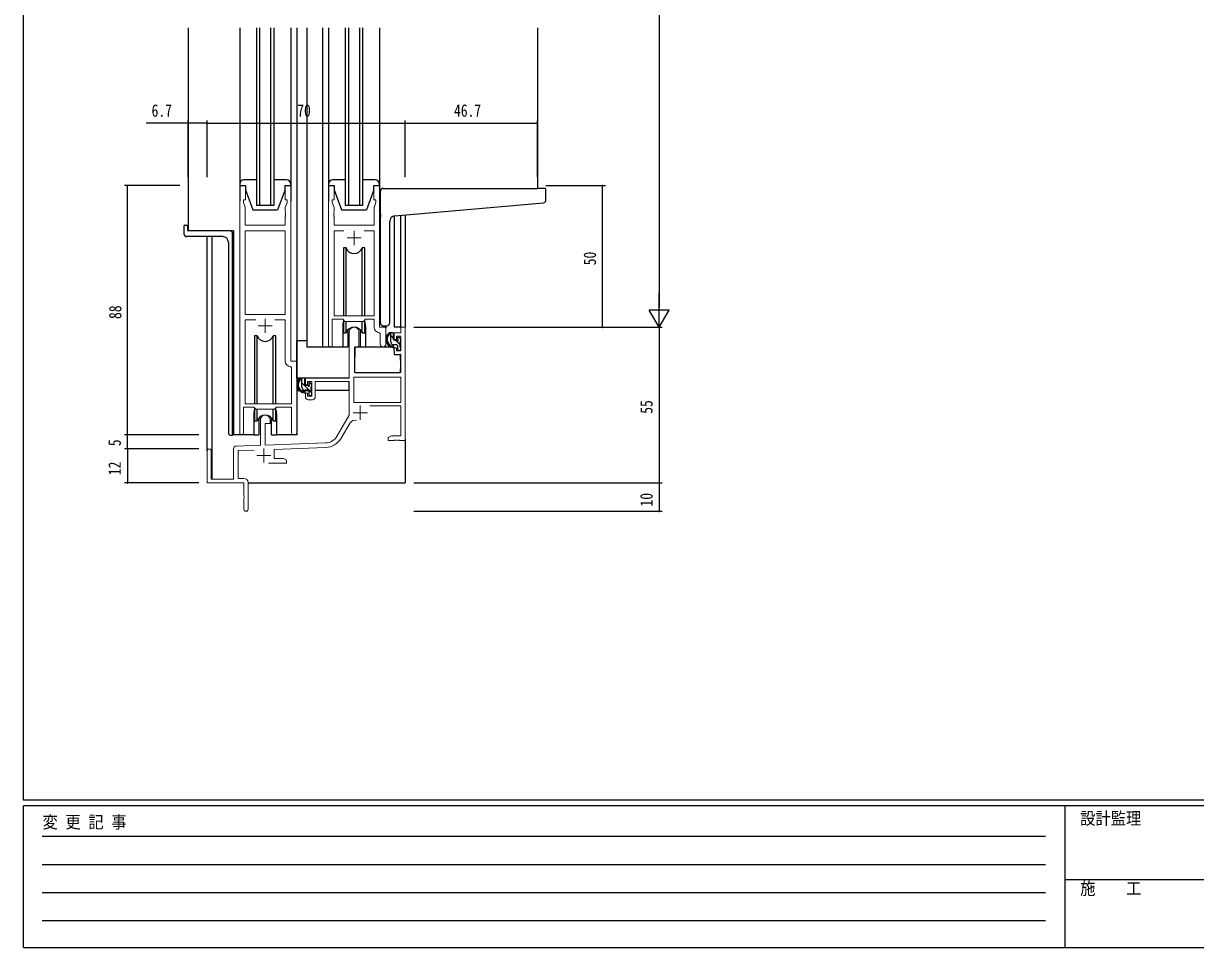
# Model space of a CAD drawing. Units: millimetres, scale not verified. Extents: x -567 to 567, y -403 to 403.
# Drawn here: x -562.7 to -148.6, y -403 to -76.7 of the extents above; entities that cross this region are included whole.
import ezdxf
from ezdxf.enums import TextEntityAlignment as Align

# ---------------------------------------------------------------- set-up
doc = ezdxf.new("R2010")
doc.units = ezdxf.units.MM
doc.header["$LTSCALE"] = 2
doc.layers.add('0-2_YKK_11', color=7, linetype='Continuous', lineweight=18)
for name, color, linetype in [('0-3_YKK_12', 2, 'Continuous'), ('0-4_YKK_13', 4, 'Continuous'), ('0-6_YKK_D', 6, 'Continuous'), ('0-7_YKK_ZWAK', 7, 'Continuous')]:
    doc.layers.add(name, color=color, linetype=linetype)
doc.styles.add('ＭＳ ゴシック', font='')
doc.styles.get('ＭＳ ゴシック').set_extended_font_data('MS Gothic')

msp = doc.modelspace()

# ---------------------------------------------------------------- linework, layer by layer
at = {"layer": '0-2_YKK_11'}
for p, q in [((-486.276, -133.967), (-486.276, -221.317)), ((-454.876, -133.967), (-454.876, -190.317)), ((-484.346, -149.897), (-484.346, -179.467)), ((-449.463, -149.897), (-452.946, -149.897)), ((-480.626, -181.397), (-484.346, -181.397)), ((-429.406, -201.597), (-445.946, -201.597)), ((-460.576, -209.567), (-462.076, -209.567)), ((-447.282, -217.718), (-450.418, -223.15)), ((-483.276, -238.837), (-483.276, -248.217))]:
    msp.add_line(p, q, dxfattribs=at)
at = {"layer": '0-2_YKK_11', "color": 2}
for p, q in [((-448.376, -152.467), (-443.376, -152.467)), ((-445.876, -149.967), (-445.876, -154.967)), ((-477.276, -180.967), (-477.276, -185.967)), ((-479.776, -183.467), (-474.776, -183.467)), ((-446.176, -214.167), (-441.176, -214.167)), ((-443.676, -211.667), (-443.676, -216.667)), ((-477.776, -226.767), (-477.776, -231.767)), ((-480.276, -229.267), (-475.276, -229.267))]:
    msp.add_line(p, q, dxfattribs=at)
at = {"layer": '0-2_YKK_11'}
for points in [[(-466.076, -221.002), (-466.076, -195.967), (-468.276, -195.967), (-468.276, -133.967), (-470.276, -133.967), (-470.276, -138.967), (-469.576, -138.967), (-469.576, -139.967), (-470.206, -141.698), (-470.206, -143.008), (-470.086, -143.192), (-470.086, -143.742), (-470.206, -143.925), (-470.206, -144.008), (-470.086, -144.192), (-470.086, -144.742), (-470.206, -144.925), (-470.206, -147.967), (-484.346, -147.967), (-484.346, -141.698), (-484.976, -139.967), (-484.976, -138.967), (-484.276, -138.967), (-484.276, -133.967), (-486.276, -133.967)], [(-434.676, -190.002), (-434.676, -183.967), (-436.876, -183.967), (-436.876, -133.967), (-438.876, -133.967), (-438.876, -138.967), (-438.176, -138.967), (-438.176, -139.967), (-438.806, -141.698), (-438.806, -147.967), (-452.946, -147.967), (-452.946, -144.925), (-453.066, -144.742), (-453.066, -144.192), (-452.946, -144.008), (-452.946, -143.925), (-453.066, -143.742), (-453.066, -143.192), (-452.946, -143.008), (-452.946, -141.698), (-453.576, -139.967), (-453.576, -138.967), (-452.876, -138.967), (-452.876, -133.967), (-454.876, -133.967)], [(-449.463, -149.897), (-452.946, -149.897), (-452.946, -179.967), (-438.806, -179.967), (-438.806, -149.897), (-442.289, -149.897)], [(-480.626, -181.397), (-484.346, -181.397), (-484.346, -210.967), (-468.006, -210.967), (-468.006, -198.195), (-468.293, -197.895)], [(-470.206, -195.897), (-470.206, -181.397), (-473.925, -181.397)], [(-453.576, -190.317), (-453.576, -181.167), (-449.876, -181.167), (-449.146, -181.897), (-442.606, -181.897), (-441.876, -181.167), (-438.806, -181.167), (-438.806, -183.897)], [(-463.076, -208.567), (-463.076, -207.267), (-462.276, -207.267), (-462.276, -208.367), (-460.776, -208.367), (-460.776, -203.167), (-462.276, -203.167), (-462.276, -204.267), (-463.076, -204.267), (-463.076, -201.967), (-447.576, -201.967), (-447.576, -185.667)], [(-444.176, -185.667), (-444.176, -190.967), (-445.776, -190.967), (-445.776, -199.967), (-429.406, -199.967), (-429.406, -193.567), (-431.676, -193.567), (-431.676, -191.267), (-430.876, -191.267), (-430.876, -192.367), (-429.406, -192.367), (-429.406, -187.167), (-430.876, -187.167), (-430.876, -188.267), (-431.676, -188.267), (-431.676, -185.967), (-429.406, -185.967), (-429.406, -183.967), (-427.776, -183.967), (-427.776, -223.967), (-429.818, -223.967), (-430.001, -223.847), (-430.551, -223.847), (-430.734, -223.967), (-430.818, -223.967), (-431.001, -223.847), (-431.551, -223.847), (-431.734, -223.967), (-433.776, -223.967), (-433.776, -222.967), (-432.685, -222.337), (-429.406, -222.337), (-429.406, -211.767), (-440.277, -211.767)], [(-436.893, -185.895), (-436.606, -186.195), (-436.606, -190.002)], [(-451.83, -222.335), (-447.576, -214.967), (-447.576, -203.167), (-459.576, -203.167), (-459.576, -208.567)], [(-484.976, -221.317), (-484.976, -212.167), (-481.276, -212.167), (-480.546, -212.897), (-474.006, -212.897), (-473.276, -212.167), (-468.006, -212.167), (-468.006, -221.002)], [(-487.511, -225.933), (-478.976, -225.635), (-478.976, -216.667)], [(-475.576, -216.667), (-475.576, -217.967), (-477.276, -217.967), (-477.276, -225.576), (-455.986, -224.832)], [(-484.776, -248.217), (-484.776, -244.425), (-484.656, -244.242), (-484.656, -243.692), (-484.776, -243.508), (-484.776, -238.967), (-497.776, -238.967), (-497.776, -227.667)], [(-496.376, -227.667), (-496.376, -237.567), (-488.476, -237.567), (-488.476, -226.932)], [(-481.209, -227.344), (-486.846, -227.541), (-486.846, -237.337), (-484.776, -237.337)], [(-455.929, -226.461), (-474.076, -227.095), (-474.076, -230.337), (-470.867, -230.337), (-469.776, -230.967), (-469.776, -231.967), (-476.126, -231.967)]]:
    msp.add_lwpolyline(points, dxfattribs=at)
for points in [[(-484.346, -149.897), (-484.346, -179.467), (-470.206, -179.467), (-470.206, -149.897)], [(-429.406, -201.597), (-445.946, -201.597), (-445.946, -210.567), (-429.406, -210.567)]]:
    msp.add_lwpolyline(points, close=True, dxfattribs=at)
for centre, radius, start, end in [((-445.876, -185.667), 1.7, 359.99999, 180.00001), ((-436.806, -183.897), 2, 180, 267.50807), ((-454.226, -190.317), 0.65, 179.99999, 0.00001), ((-435.641, -190.002), 0.965, 179.99999, 0.00001), ((-468.206, -195.897), 2, 180, 267.50807), ((-462.076, -208.567), 1, 180.00001, 269.99999), ((-460.576, -208.567), 1, 270.00001, 359.99999), ((-477.276, -216.667), 1.7, 359.99999, 180.00001), ((-445.723, -218.618), 1.8, 65.29866, 149.99999), ((-485.626, -221.317), 0.65, 179.99999, 0.00001), ((-467.041, -221.002), 0.965, 179.99999, 0.00001), ((-456.16, -219.835), 5, 271.99999, 330), ((-456.16, -219.835), 6.63, 272, 330), ((-497.076, -227.667), 0.7, 359.99999, 180.00001), ((-487.476, -226.932), 1, 91.99998, 180), ((-484.776, -238.837), 1.5, 0.00001, 89.99999), ((-484.026, -248.217), 0.75, 179.99999, 0.00001)]:
    msp.add_arc(centre, radius, start, end, dxfattribs=at)
at = {"layer": '0-3_YKK_12'}
for p, q in [((-504.476, -78.217), (-504.476, -149.967)), ((-480.276, -140.967), (-480.276, -78.217)), ((-479.276, -78.217), (-479.276, -140.967)), ((-475.276, -140.967), (-475.276, -78.217)), ((-474.276, -78.217), (-474.276, -140.967)), ((-466.076, -78.217), (-466.076, -221.967)), ((-462.575, -78.217), (-462.575, -190.967)), ((-457.076, -78.217), (-457.076, -190.967)), ((-448.876, -140.967), (-448.876, -78.217)), ((-447.876, -78.217), (-447.876, -140.967)), ((-443.876, -140.967), (-443.876, -78.217)), ((-442.876, -78.217), (-442.876, -140.967)), ((-381.076, -78.217), (-381.076, -134.97)), ((-474.276, -140.967), (-480.276, -140.967)), ((-442.876, -140.967), (-448.876, -140.967)), ((-431.676, -144.672), (-431.676, -183.967)), ((-429.406, -183.967), (-429.406, -144.461)), ((-427.776, -144.318), (-427.776, -183.967)), ((-488.476, -149.967), (-504.476, -149.967)), ((-497.776, -227.667), (-497.776, -151.967)), ((-496.146, -151.967), (-496.146, -237.567)), ((-488.476, -149.967), (-488.476, -221.967)), ((-449.876, -183.467), (-449.876, -190.967)), ((-441.876, -183.467), (-441.876, -190.967)), ((-434.676, -183.467), (-434.676, -184.267)), ((-434.676, -184.267), (-434.676, -183.967)), ((-429.106, -183.967), (-431.676, -183.967)), ((-449.876, -190.967), (-462.575, -190.967)), ((-435.648, -190.967), (-441.876, -190.967)), ((-481.276, -214.467), (-481.276, -221.967)), ((-473.276, -214.467), (-473.276, -221.967)), ((-481.276, -221.967), (-488.476, -221.967)), ((-466.076, -221.967), (-473.276, -221.967)), ((-427.776, -223.467), (-427.776, -238.967)), ((-483.276, -238.967), (-427.776, -238.967))]:
    msp.add_line(p, q, dxfattribs=at)
for centre, start, end in [((-445.876, -183.467), 159.63587, 180), ((-445.876, -183.467), 0, 20.36413), ((-477.276, -214.467), 159.63587, 180), ((-477.276, -214.467), 0, 20.36413)]:
    msp.add_arc(centre, 4, start, end, dxfattribs=at)
at = {"layer": '0-4_YKK_13'}
for p, q in [((-486.276, -78.217), (-486.276, -139.467)), ((-468.276, -78.217), (-468.276, -139.467)), ((-454.876, -78.217), (-454.876, -139.467)), ((-436.876, -78.217), (-436.876, -139.467)), ((-480.276, -131.967), (-484.776, -131.967)), ((-469.776, -131.967), (-474.276, -131.967)), ((-448.876, -131.967), (-453.376, -131.967)), ((-438.376, -131.967), (-442.876, -131.967)), ((-486.276, -133.467), (-486.276, -133.967)), ((-486.276, -133.967), (-484.276, -133.967)), ((-484.276, -133.967), (-484.276, -135.467)), ((-484.276, -135.467), (-481.676, -142.467)), ((-470.276, -135.467), (-472.876, -142.467)), ((-470.276, -133.967), (-468.276, -133.967)), ((-470.276, -135.467), (-470.276, -133.967)), ((-468.276, -133.967), (-468.276, -133.467)), ((-454.876, -133.467), (-454.876, -133.967)), ((-454.876, -133.967), (-452.876, -133.967)), ((-452.876, -133.967), (-452.876, -135.467)), ((-452.876, -135.467), (-450.276, -142.467)), ((-438.876, -135.467), (-441.476, -142.467)), ((-438.876, -133.967), (-436.876, -133.967)), ((-438.876, -135.467), (-438.876, -133.967)), ((-436.876, -133.967), (-436.876, -133.467)), ((-436.576, -144.084), (-436.576, -135.97)), ((-435.576, -134.97), (-381.076, -134.97)), ((-378.376, -134.97), (-381.076, -134.97)), ((-378.076, -139.053), (-378.076, -135.27)), ((-431.45, -144.639), (-378.989, -140.05)), ((-481.676, -142.467), (-472.876, -142.467)), ((-450.276, -142.467), (-441.476, -142.467)), ((-436.576, -144.084), (-436.576, -145.088)), ((-505.976, -148.267), (-505.976, -150.967)), ((-505.676, -147.967), (-505.076, -147.967)), ((-504.776, -148.267), (-504.776, -149.667)), ((-436.576, -182.47), (-436.576, -145.088)), ((-433.276, -182.47), (-433.276, -146.632)), ((-492.275, -151.967), (-504.976, -151.967)), ((-489.777, -149.967), (-504.476, -149.967)), ((-488.777, -222.242), (-488.777, -150.967)), ((-490.275, -153.967), (-490.275, -221.194)), ((-449.626, -155.967), (-449.626, -179.967)), ((-448.704, -155.967), (-449.626, -155.967)), ((-448.704, -179.967), (-448.704, -155.967)), ((-443.047, -179.967), (-443.047, -155.967)), ((-442.126, -155.967), (-443.047, -155.967)), ((-442.126, -179.967), (-442.126, -155.967)), ((-449.626, -181.417), (-449.626, -185.967)), ((-448.704, -185.967), (-448.704, -181.897)), ((-443.047, -185.967), (-443.047, -181.897)), ((-442.126, -185.967), (-442.126, -181.417)), ((-449.626, -185.967), (-448.704, -185.967)), ((-448.126, -184.982), (-448.126, -190.967)), ((-443.626, -190.967), (-443.626, -184.982)), ((-443.047, -185.967), (-442.126, -185.967)), ((-435.576, -183.47), (-434.276, -183.47)), ((-432.206, -185.967), (-433.506, -185.967)), ((-432.906, -189.167), (-432.906, -185.967)), ((-431.906, -188.267), (-431.906, -186.267)), ((-481.026, -186.967), (-481.026, -210.967)), ((-480.104, -186.967), (-481.026, -186.967)), ((-480.104, -210.967), (-480.104, -186.967)), ((-474.447, -210.967), (-474.447, -186.967)), ((-473.526, -186.967), (-474.447, -186.967)), ((-473.526, -210.967), (-473.526, -186.967)), ((-462.575, -188.767), (-466.071, -188.767)), ((-466.071, -201.967), (-466.071, -188.767)), ((-448.126, -188.767), (-447.576, -188.767)), ((-431.906, -187.939), (-432.906, -186.939)), ((-430.806, -190.167), (-431.906, -190.167)), ((-430.967, -188.567), (-431.606, -188.567)), ((-429.606, -190.239), (-431.278, -188.567)), ((-430.506, -187.767), (-430.506, -188.106)), ((-430.506, -190.467), (-430.506, -191.767)), ((-429.494, -188.055), (-429.994, -187.555)), ((-429.606, -191.067), (-429.606, -189.067)), ((-429.406, -188.867), (-429.406, -188.267)), ((-448.126, -190.967), (-449.876, -190.967)), ((-445.671, -193.467), (-445.776, -193.467)), ((-445.652, -191.264), (-445.706, -197.467)), ((-431.774, -190.967), (-445.352, -190.967)), ((-441.876, -190.967), (-443.626, -190.967)), ((-431.774, -190.967), (-431.706, -193.567)), ((-431.706, -193.567), (-429.737, -193.567)), ((-430.206, -192.067), (-429.706, -192.067)), ((-429.406, -197.467), (-429.437, -193.864)), ((-429.406, -191.767), (-429.406, -191.267)), ((-445.776, -198.397), (-445.697, -198.476)), ((-445.706, -197.467), (-445.687, -199.669)), ((-429.425, -199.669), (-429.406, -197.467)), ((-447.876, -201.967), (-466.071, -201.967)), ((-465.871, -201.967), (-465.871, -203.218)), ((-463.606, -201.967), (-464.906, -201.967)), ((-464.306, -205.167), (-464.306, -201.967)), ((-463.306, -204.267), (-463.306, -202.267)), ((-445.387, -199.967), (-429.725, -199.967)), ((-465.871, -205.357), (-465.871, -206.267)), ((-465.871, -206.267), (-465.291, -206.267)), ((-464.595, -206.267), (-461.982, -206.267)), ((-461.006, -206.923), (-464.306, -203.623)), ((-462.206, -206.167), (-463.306, -206.167)), ((-462.367, -204.567), (-463.006, -204.567)), ((-461.906, -203.767), (-461.906, -204.106)), ((-461.906, -206.467), (-461.906, -207.767)), ((-460.806, -204.294), (-461.632, -203.468)), ((-460.894, -204.055), (-461.394, -203.555)), ((-461.006, -207.067), (-461.006, -205.067)), ((-461.006, -206.267), (-460.776, -206.267)), ((-460.806, -204.867), (-460.806, -204.267)), ((-447.671, -206.267), (-459.576, -206.267)), ((-447.671, -203.247), (-447.671, -206.267)), ((-461.606, -208.067), (-461.106, -208.067)), ((-460.806, -207.767), (-460.806, -207.267)), ((-481.026, -212.417), (-481.026, -216.967)), ((-480.104, -216.967), (-480.104, -212.897)), ((-474.447, -216.967), (-474.447, -212.897)), ((-473.526, -216.967), (-473.526, -212.417)), ((-481.026, -216.967), (-480.104, -216.967)), ((-479.526, -215.982), (-479.526, -221.967)), ((-475.026, -221.967), (-475.026, -215.982)), ((-474.447, -216.967), (-473.526, -216.967)), ((-489.362, -222.191), (-489.275, -222.198)), ((-488.777, -222.242), (-489.275, -222.198)), ((-481.276, -221.967), (-479.526, -221.967)), ((-475.026, -221.967), (-473.276, -221.967))]:
    msp.add_line(p, q, dxfattribs=at)
for centre, radius, start, end in [((-484.776, -133.467), 1.5, 90, 180), ((-469.776, -133.467), 1.5, 0, 90), ((-453.376, -133.467), 1.5, 90, 180), ((-438.376, -133.467), 1.5, 0, 90), ((-435.576, -135.97), 1, 135.573, 180), ((-435.576, -135.97), 1, 90, 135.573), ((-435.576, -135.97), 1, 121.36697, 135.573), ((-378.376, -135.27), 0.3, 0, 90), ((-379.076, -139.053), 1, 275, 0), ((-431.276, -146.632), 2, 95, 180), ((-505.676, -148.267), 0.3, 90, 180), ((-505.076, -148.267), 0.3, 0, 90), ((-504.976, -150.967), 1, 180, 270), ((-504.476, -149.667), 0.3, 180, 270), ((-492.275, -153.967), 2, 0, 90), ((-489.777, -150.967), 1, 0, 90), ((-445.876, -154.967), 3, 199.4715, 340.5285), ((-445.876, -186.967), 3, 19.47123, 160.52877), ((-435.576, -182.47), 1, 180, 270), ((-431.791, -188.288), 2.885, 126.45193, 263.90389), ((-434.276, -182.47), 1, 270, 0), ((-432.206, -186.267), 0.3, 0, 90), ((-477.276, -185.967), 3, 199.4715, 340.5285), ((-431.706, -188.254), 2.504, 139.45806, 259.25217), ((-433.766, -186.371), 0.3, 301.6219, 336.95039), ((-433.306, -186.567), 0.2, 36.8699, 156.95039), ((-432.906, -186.267), 0.3, 216.8699, 270), ((-431.906, -189.167), 1, 180, 270), ((-431.606, -188.267), 0.3, 180, 270), ((-430.967, -188.867), 0.3, 33.05573, 90), ((-430.806, -190.467), 0.3, 0, 90), ((-430.506, -188.567), 0.25, 213.05573, 56.94427), ((-430.206, -187.767), 0.3, 45, 180), ((-430.206, -188.106), 0.3, 180, 236.94427), ((-429.606, -188.867), 0.2, 270, 0), ((-429.706, -188.267), 0.3, 0, 45), ((-445.352, -191.267), 0.3, 90, 179.5), ((-432.027, -190.917), 0.25, 253.6388, 125.58163), ((-430.206, -191.767), 0.3, 180, 270), ((-429.737, -193.867), 0.3, 0.5, 90), ((-429.706, -191.767), 0.3, 270, 0), ((-429.606, -191.267), 0.2, 0, 90), ((-463.191, -204.288), 2.885, 126.45193, 263.90389), ((-463.106, -204.254), 2.504, 139.45806, 259.25217), ((-465.166, -202.371), 0.3, 301.6219, 336.95039), ((-464.706, -202.567), 0.2, 36.8699, 156.95039), ((-464.306, -202.267), 0.3, 216.8699, 270), ((-463.606, -202.267), 0.3, 0, 90), ((-445.387, -199.667), 0.3, 180.5, 270), ((-429.725, -199.667), 0.3, 270, 359.5), ((-463.306, -205.167), 1, 180, 270), ((-463.427, -206.917), 0.25, 253.6388, 125.58163), ((-463.006, -204.267), 0.3, 180, 270), ((-462.367, -204.867), 0.3, 33.05573, 90), ((-462.206, -206.467), 0.3, 0, 90), ((-461.906, -204.567), 0.25, 213.05573, 56.94427), ((-461.606, -203.767), 0.3, 45, 180), ((-461.606, -204.106), 0.3, 180, 236.94427), ((-461.006, -204.867), 0.2, 270, 0), ((-461.006, -207.267), 0.2, 0, 90), ((-461.106, -204.267), 0.3, 0, 45), ((-461.606, -207.767), 0.3, 180, 270), ((-461.106, -207.767), 0.3, 270, 0), ((-477.276, -217.967), 3, 19.47123, 160.52877), ((-489.275, -221.194), 1, 180, 265)]:
    msp.add_arc(centre, radius, start, end, dxfattribs=at)
at = {"layer": '0-6_YKK_D'}
for p, q in [((-338.076, 209.033), (-338.076, -176.967)), ((-504.476, -130.967), (-504.476, -110.967)), ((-497.776, -130.967), (-497.776, -110.967)), ((-497.776, -130.967), (-497.776, -110.967)), ((-427.776, -130.967), (-427.776, -110.967)), ((-427.776, -130.967), (-427.776, -110.967)), ((-381.076, -130.967), (-381.076, -110.967)), ((-504.476, -111.967), (-519.376, -111.967)), ((-497.776, -111.967), (-504.476, -111.967)), ((-497.776, -111.967), (-427.776, -111.967)), ((-427.776, -111.967), (-381.076, -111.967)), ((-507.476, -133.967), (-526.976, -133.967)), ((-525.976, -221.967), (-525.976, -133.967)), ((-378.076, -133.967), (-357.076, -133.967)), ((-358.076, -183.967), (-358.076, -133.967)), ((-338.076, -183.967), (-338.076, -171.842)), ((-334.576, -177.905), (-341.576, -177.905)), ((-338.076, -183.967), (-341.576, -177.905)), ((-338.076, -183.967), (-334.576, -177.905)), ((-424.776, -183.967), (-337.076, -183.967)), ((-378.076, -183.967), (-357.076, -183.967)), ((-378.076, -183.967), (-337.076, -183.967)), ((-338.076, -183.967), (-338.076, -238.967)), ((-500.776, -221.967), (-526.976, -221.967)), ((-507.476, -221.967), (-526.976, -221.967)), ((-525.976, -226.967), (-525.976, -221.967)), ((-500.776, -226.967), (-526.976, -226.967)), ((-500.776, -226.967), (-526.976, -226.967)), ((-525.976, -226.967), (-525.976, -238.967)), ((-500.776, -238.967), (-526.976, -238.967)), ((-424.776, -238.967), (-337.076, -238.967)), ((-424.776, -238.967), (-337.076, -238.967)), ((-338.076, -238.967), (-338.076, -248.967)), ((-424.776, -248.967), (-337.076, -248.967))]:
    msp.add_line(p, q, dxfattribs=at)
for centre, start, end in [((-504.476, -111.967), 0, 180), ((-504.476, -111.967), 180, 0), ((-497.776, -111.967), 0, 180), ((-497.776, -111.967), 0, 180), ((-497.776, -111.967), 180, 0), ((-497.776, -111.967), 180, 0), ((-427.776, -111.967), 0, 180), ((-427.776, -111.967), 0, 180), ((-427.776, -111.967), 180, 0), ((-427.776, -111.967), 180, 0), ((-381.076, -111.967), 0, 180), ((-381.076, -111.967), 180, 0), ((-525.976, -133.967), 90, 270), ((-525.976, -133.967), 270, 90), ((-358.076, -133.967), 90, 270), ((-358.076, -133.967), 270, 90), ((-358.076, -183.967), 90, 270), ((-358.076, -183.967), 270, 90), ((-525.976, -221.967), 90, 270), ((-525.976, -221.967), 90, 270), ((-525.976, -221.967), 270, 90), ((-525.976, -221.967), 270, 90), ((-525.976, -226.967), 90, 270), ((-525.976, -226.967), 90, 270), ((-525.976, -226.967), 270, 90), ((-525.976, -226.967), 270, 90), ((-525.976, -238.967), 90, 270), ((-525.976, -238.967), 270, 90), ((-338.076, -238.967), 90, 270), ((-338.076, -238.967), 90, 270), ((-338.076, -238.967), 270, 90), ((-338.076, -238.967), 270, 90), ((-338.076, -248.967), 90, 270), ((-338.076, -248.967), 270, 90)]:
    msp.add_arc(centre, 0.106, start, end, dxfattribs=at)
at = {"layer": '0-7_YKK_ZWAK'}
for p, q in [((-562.7, -351), (-562.7, 399)), ((537.3, -351), (-562.7, -351)), ((483.3, -353), (-562.7, -353)), ((-562.7, -403), (-562.7, -353)), ((-194.7, -353), (-194.7, -403)), ((-556.13, -363.732), (-201.57, -363.732)), ((-556.13, -373.63), (-201.57, -373.63)), ((-194.7, -378.999), (-10.7, -378.999)), ((-556.13, -383.528), (-201.57, -383.528)), ((-556.13, -393.426), (-201.57, -393.426)), ((-562.7, -403), (483.3, -403))]:
    msp.add_line(p, q, dxfattribs=at)

# ---------------------------------------------------------------- texts
at = {"layer": '0-6_YKK_D', "style": 'ＭＳ ゴシック', "width": 0.8}
for s, p in [('6.7', (-517.417, -110.967)), ('70', (-465.968, -110.967)), ('46.7', (-410.554, -110.967))]:
    msp.add_text(s, height=4.399, dxfattribs=at).set_placement(p, align=Align.BOTTOM_LEFT)
for s, p in [('50', (-359.076, -162.098)), ('88', (-526.776, -181.061)), ('55', (-339.076, -214.537)), ('5', (-526.976, -225.977)), ('12', (-526.976, -236.22)), ('10', (-339.076, -247.268))]:
    msp.add_text(s, height=4.399, rotation=90, dxfattribs=at).set_placement(p, align=Align.BOTTOM_LEFT)
at = {"layer": '0-7_YKK_ZWAK', "style": 'ＭＳ ゴシック', "width": 0.9}
for s, p in [('変 更 記 事', (-555.965, -362.209)), ('設計監理', (-189.315, -360.904)), ('施\u3000\u3000工', (-189.315, -385.649))]:
    msp.add_text(s, height=4.399, dxfattribs=at).set_placement(p, align=Align.BOTTOM_LEFT)

doc.saveas('drawing.dxf')
